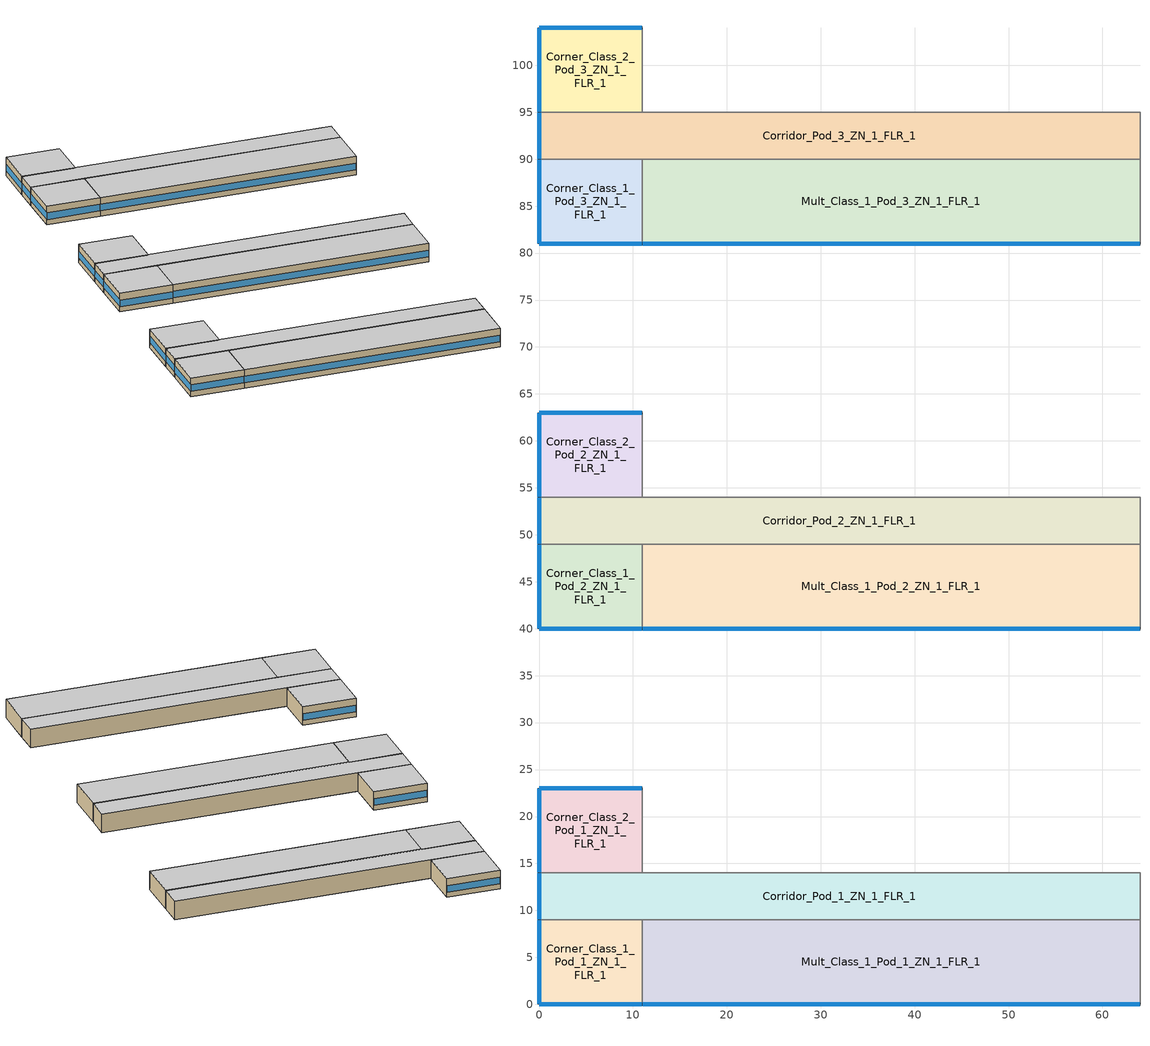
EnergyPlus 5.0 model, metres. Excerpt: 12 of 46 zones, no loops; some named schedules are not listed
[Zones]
Corner_Class_1_Pod_1_ZN_1_FLR_1
 floor ground (ext-slab): 0,9 11,9 11,0 0,0 z0
 wall outside (Steel Frame Non-res Ext Wall): 0,9 0,0 11,0 z0:4
 wall to Mult_Class_1_Pod_1_ZN_1_FLR_1 (int-walls): 11,0 11,9 z0:4
 wall to Corridor_Pod_1_ZN_1_FLR_1 (int-walls): 11,9 0,9 z0:4
 window (Window Non-res Fixed): 0.05,0 10.95,0 z1.1:2.51; 0,8.95 0,0.05 z1.1:2.52
 ceiling to Corner_Class_1_Pod_1_ZN_1_FLR_2 (INT-FLOOR-UNDERSIDE): 0,0 11,0 11,9 0,9 z4
Corner_Class_1_Pod_2_ZN_1_FLR_1
 floor ground (ext-slab): 0,49 11,49 11,40 0,40 z0
 wall outside (Steel Frame Non-res Ext Wall): 0,49 0,40 11,40 z0:4
 wall to Mult_Class_1_Pod_2_ZN_1_FLR_1 (int-walls): 11,40 11,49 z0:4
 wall to Corridor_Pod_2_ZN_1_FLR_1 (int-walls): 11,49 0,49 z0:4
 window (Window Non-res Fixed): 0.05,40 10.95,40 z1.1:2.51; 0,48.95 0,40.05 z1.1:2.52
 ceiling to Corner_Class_1_Pod_2_ZN_1_FLR_2 (INT-FLOOR-UNDERSIDE): 0,40 11,40 11,49 0,49 z4
Corner_Class_1_Pod_3_ZN_1_FLR_1
 floor ground (ext-slab): 0,90 11,90 11,81 0,81 z0
 wall outside (Steel Frame Non-res Ext Wall): 0,90 0,81 11,81 z0:4
 wall to Mult_Class_1_Pod_3_ZN_1_FLR_1 (int-walls): 11,81 11,90 z0:4
 wall to Corridor_Pod_3_ZN_1_FLR_1 (int-walls): 11,90 0,90 z0:4
 window (Window Non-res Fixed): 0.05,81 10.95,81 z1.1:2.51; 0,89.95 0,81.05 z1.1:2.52
 ceiling to Corner_Class_1_Pod_3_ZN_1_FLR_2 (INT-FLOOR-UNDERSIDE): 0,81 11,81 11,90 0,90 z4
Corner_Class_2_Pod_1_ZN_1_FLR_1
 floor ground (ext-slab): 0,23 11,23 11,14 0,14 z0
 wall outside (Steel Frame Non-res Ext Wall): 11,23 0,23 0,14 z0:4
 wall to Corridor_Pod_1_ZN_1_FLR_1 (int-walls): 0,14 11,14 z0:4
 wall to Mult_Class_2_Pod_1_ZN_1_FLR_1 (int-walls): 11,14 11,23 z0:4
 window (Window Non-res Fixed): 10.95,23 0.05,23 z1.1:2.51; 0,22.95 0,14.05 z1.1:2.52
 ceiling to Corner_Class_2_Pod_1_ZN_1_FLR_2 (INT-FLOOR-UNDERSIDE): 0,14 11,14 11,23 0,23 z4
Corner_Class_2_Pod_2_ZN_1_FLR_1
 floor ground (ext-slab): 0,63 11,63 11,54 0,54 z0
 wall outside (Steel Frame Non-res Ext Wall): 11,63 0,63 0,54 z0:4
 wall to Corridor_Pod_2_ZN_1_FLR_1 (int-walls): 0,54 11,54 z0:4
 wall to Mult_Class_2_Pod_2_ZN_1_FLR_1 (int-walls): 11,54 11,63 z0:4
 window (Window Non-res Fixed): 10.95,63 0.05,63 z1.1:2.51; 0,62.95 0,54.05 z1.1:2.52
 ceiling to Corner_Class_2_Pod_2_ZN_1_FLR_2 (INT-FLOOR-UNDERSIDE): 0,54 11,54 11,63 0,63 z4
Corner_Class_2_Pod_3_ZN_1_FLR_1
 floor ground (ext-slab): 0,104 11,104 11,95 0,95 z0
 wall outside (Steel Frame Non-res Ext Wall): 11,104 0,104 0,95 z0:4
 wall to Corridor_Pod_3_ZN_1_FLR_1 (int-walls): 0,95 11,95 z0:4
 wall to Mult_Class_2_Pod_3_ZN_1_FLR_1 (int-walls): 11,95 11,104 z0:4
 window (Window Non-res Fixed): 10.95,104 0.05,104 z1.1:2.51; 0,103.95 0,95.05 z1.1:2.52
 ceiling to Corner_Class_2_Pod_3_ZN_1_FLR_2 (INT-FLOOR-UNDERSIDE): 0,95 11,95 11,104 0,104 z4
Corridor_Pod_1_ZN_1_FLR_1
 floor ground (ext-slab): 0,14 64,14 64,9 0,9 z0
 wall outside (Steel Frame Non-res Ext Wall): 0,14 0,9 z0:4
 wall to Mult_Class_1_Pod_1_ZN_1_FLR_1 (int-walls): 11,9 64,9 z0:4
 wall to Lobby_ZN_1_FLR_1 (int-walls): 64,9 64,14 z0:4
 wall to Mult_Class_2_Pod_1_ZN_1_FLR_1 (int-walls): 64,14 11,14 z0:4
 window (Window Non-res Fixed): 0,13.95 0,9.05 z1.1:2.53
 ceiling to Corridor_Pod_1_ZN_1_FLR_2 (INT-FLOOR-UNDERSIDE): 0,9 64,9 64,14 0,14 z4
Corridor_Pod_2_ZN_1_FLR_1
 floor ground (ext-slab): 0,54 64,54 64,49 0,49 z0
 wall outside (Steel Frame Non-res Ext Wall): 0,54 0,49 z0:4
 wall to Mult_Class_1_Pod_2_ZN_1_FLR_1 (int-walls): 11,49 64,49 z0:4
 wall to Main_Corridor_ZN_1_FLR_1 (int-walls): 64,49 64,54 z0:4
 wall to Mult_Class_2_Pod_2_ZN_1_FLR_1 (int-walls): 64,54 11,54 z0:4
 window (Window Non-res Fixed): 0,53.95 0,49.05 z1.1:2.53
 ceiling to Corridor_Pod_2_ZN_1_FLR_2 (INT-FLOOR-UNDERSIDE): 0,49 64,49 64,54 0,54 z4
Corridor_Pod_3_ZN_1_FLR_1
 floor ground (ext-slab): 0,95 64,95 64,90 0,90 z0
 wall outside (Steel Frame Non-res Ext Wall): 0,95 0,90 z0:4
 wall to Mult_Class_1_Pod_3_ZN_1_FLR_1 (int-walls): 11,90 64,90 z0:4
 wall to Bathrooms_ZN_1_FLR_1 (int-walls): 64,90 64,95 z0:4
 wall to Mult_Class_2_Pod_3_ZN_1_FLR_1 (int-walls): 64,95 11,95 z0:4
 window (Window Non-res Fixed): 0,94.95 0,90.05 z1.1:2.53
 ceiling to Corridor_Pod_3_ZN_1_FLR_2 (INT-FLOOR-UNDERSIDE): 0,90 64,90 64,95 0,95 z4
Mult_Class_1_Pod_1_ZN_1_FLR_1
 floor ground (ext-slab): 11,9 64,9 64,0 11,0 z0
 wall outside (Steel Frame Non-res Ext Wall): 11,0 64,0 z0:4
 wall to Lobby_ZN_1_FLR_1 (int-walls): 64,0 64,9 z0:4
 window (Window Non-res Fixed): 11.05,0 63.95,0 z1.1:2.5
 ceiling to Mult_Class_1_Pod_1_ZN_1_FLR_2 (INT-FLOOR-UNDERSIDE): 11,0 64,0 64,9 11,9 z4
Mult_Class_1_Pod_2_ZN_1_FLR_1
 floor ground (ext-slab): 11,49 64,49 64,40 11,40 z0
 wall outside (Steel Frame Non-res Ext Wall): 11,40 64,40 z0:4
 wall to Main_Corridor_ZN_1_FLR_1 (int-walls): 64,40 64,49 z0:4
 window (Window Non-res Fixed): 11.05,40 63.95,40 z1.1:2.5
 ceiling to Mult_Class_1_Pod_2_ZN_1_FLR_2 (INT-FLOOR-UNDERSIDE): 11,40 64,40 64,49 11,49 z4
Mult_Class_1_Pod_3_ZN_1_FLR_1
 floor ground (ext-slab): 11,90 64,90 64,81 11,81 z0
 wall outside (Steel Frame Non-res Ext Wall): 11,81 64,81 z0:4
 wall to Main_Corridor_ZN_1_FLR_1 (int-walls): 64,81 64,90 z0:4
 window (Window Non-res Fixed): 11.05,81 63.95,81 z1.1:2.5
 ceiling to Mult_Class_1_Pod_3_ZN_1_FLR_2 (INT-FLOOR-UNDERSIDE): 11,81 64,81 64,90 11,90 z4
[Building]
Ref Bldg Secondary School Pre1980_v1.3_5.0: North Axis=0; Terrain=City; Loads Convergence Tolerance Value=0.04; Temperature Convergence Tolerance Value=0.2; Solar Distribution=FullInteriorAndExterior; Maximum Number of Warmup Days=25
[Site:Location]
USA MN-DULUTH: Latitude {deg}=46.82; Longitude {deg}=-92.17; Time Zone {hr}=-6; Elevation {m}=432
[SizingPeriod:DesignDay] Barometric Pressure {Pa}=96242; Rain {0-no,1-yes}=0; Snow on ground {0-no,1-yes}=0; Day of Month=21; Daylight Savings Time Indicator=0; Humidity Indicating Type=WetBulb
Name | Maximum Dry-Bulb Temperature {C} | Daily Temp Range {C} | Humidity Indicating Conditions at Maximum Dry-Bulb | Wind Speed {m/s} design conditions vs. traditional 6.71 m/s (15 mph) | Wind Direction {Degrees; N=0, S=180} | Clearness {0.0 to 1.1} | Month | Day Type | Wind Speed {m/s} design conditions vs. traditional 3.35 m/s (7mph)
DULUTH Ann Htg 99.6% Condns DB | -29 | 0 | -29 | 4.3 | 310 | 0 | 1 | WinterDesignDay
DULUTH Ann Clg .4% Condns WB=>MDB | 27.2 | 10.9 | 22.3 |  | 230 | 1 | 7 | SummerDesignDay | 5.2
[Site:WaterMainsTemperature]
Calculation Method=CORRELATION; Annual Average Outdoor Air Temperature {C}=3.12; Maximum Difference In Monthly Average Outdoor Air Temperatures {deltaC}=31.7
[Site:GroundTemperature:BuildingSurface]
19.18, 19.14, 19.229, 19.325, 19.396, 19.767, 20.94, 20.468, 19.761, 19.556, 19.433, 19.279
[Construction]
Steel Frame Non-res Ext Wall: Wood Siding, Steel Frame NonRes Wall Insulation, 1/2IN Gypsum
ext-slab: HW CONCRETE, CP02 CARPET PAD
int-walls: 1/2IN Gypsum, 1/2IN Gypsum
INT-FLOOR-UNDERSIDE: CP02 CARPET PAD, MAT-CC05 4 HW CONCRETE
Window Non-res Fixed: NonRes Fixed Assembly Window
InteriorFurnishings: Std Wood 6inch
[Material] Thermal Absorptance=0.9
Name | Roughness | Thickness {m} | Conductivity {W/m-K} | Density {kg/m3} | Specific Heat {J/kg-K} | Solar Absorptance | Visible Absorptance | Visible Absorptance! Common Materials
Steel Frame NonRes Wall Insulation | MediumRough | 0.0477752 | 0.049 | 265 | 836.8 | 0.7 | 0.7
Std Wood 6inch | MediumSmooth | 0.15 | 0.12 | 540 | 1210 | 0.7 |  | 0.7
Wood Siding | MediumSmooth | 0.01 | 0.11 | 544.62 | 1210 | 0.78 | 0.78
1/2IN Gypsum | Smooth | 0.0127 | 0.16 | 784.9 | 830 | 0.92 | 0.92
HW CONCRETE; MAT-CC05 4 HW CONCRETE | Rough | 0.1016 | 1.311 | 2240 | 836.8 | 0.7 | 0.7
[WindowMaterial:SimpleGlazingSystem]
NonRes Fixed Assembly Window: U-Factor=3.52036; Solar Heat Gain Coefficient=0.41
[Material:NoMass]
CP02 CARPET PAD: Roughness=VeryRough; Thermal Resistance {(m2-K)/W}=0.2165; Thermal Absorptance=0.9; Solar Absorptance=0.7; Visible Absorptance=0.8
[Zone] Type=1; Multiplier=1; Part of Total Floor Area=Yes
Corner_Class_1_Pod_1_ZN_1_FLR_1; Corner_Class_1_Pod_2_ZN_1_FLR_1; Corner_Class_1_Pod_3_ZN_1_FLR_1; Corner_Class_2_Pod_1_ZN_1_FLR_1; Corner_Class_2_Pod_2_ZN_1_FLR_1; Corner_Class_2_Pod_3_ZN_1_FLR_1; Corridor_Pod_1_ZN_1_FLR_1; Corridor_Pod_2_ZN_1_FLR_1; Corridor_Pod_3_ZN_1_FLR_1; Mult_Class_1_Pod_1_ZN_1_FLR_1; Mult_Class_1_Pod_2_ZN_1_FLR_1; Mult_Class_1_Pod_3_ZN_1_FLR_1
[People] Schedule=BLDG_OCC_SCH; Number of People Calculation Method=Area/Person; Fraction Radiant=0.3; User Specified Sensible Fraction=AUTOCALCULATE; Activity Level Schedule=ACTIVITY_SCH; Enable ASHRAE 55 Comfort Warnings=No; MRT Calculation=ZoneAveraged; Work Efficiency Schedule=WORK_EFF_SCH; Clothing Schedule=CLOTHING_SCH; Air Velocity Schedule=AIR_VELO_SCH; Thermal Comfort Report=FANGER
Name | Zone | Zone Area per Person
Corner_Class_1_Pod_1_ZN_1_FLR_1 People | Corner_Class_1_Pod_1_ZN_1_FLR_1 | 4
Corner_Class_1_Pod_2_ZN_1_FLR_1 People | Corner_Class_1_Pod_2_ZN_1_FLR_1 | 4
Corner_Class_1_Pod_3_ZN_1_FLR_1 People | Corner_Class_1_Pod_3_ZN_1_FLR_1 | 4
Corner_Class_2_Pod_1_ZN_1_FLR_1 People | Corner_Class_2_Pod_1_ZN_1_FLR_1 | 4
Corner_Class_2_Pod_2_ZN_1_FLR_1 People | Corner_Class_2_Pod_2_ZN_1_FLR_1 | 4
Corner_Class_2_Pod_3_ZN_1_FLR_1 People | Corner_Class_2_Pod_3_ZN_1_FLR_1 | 4
Corridor_Pod_1_ZN_1_FLR_1 People | Corridor_Pod_1_ZN_1_FLR_1 | 10
Corridor_Pod_2_ZN_1_FLR_1 People | Corridor_Pod_2_ZN_1_FLR_1 | 10
Corridor_Pod_3_ZN_1_FLR_1 People | Corridor_Pod_3_ZN_1_FLR_1 | 10
Mult_Class_1_Pod_1_ZN_1_FLR_1 People | Mult_Class_1_Pod_1_ZN_1_FLR_1 | 4
Mult_Class_1_Pod_2_ZN_1_FLR_1 People | Mult_Class_1_Pod_2_ZN_1_FLR_1 | 4
Mult_Class_1_Pod_3_ZN_1_FLR_1 People | Mult_Class_1_Pod_3_ZN_1_FLR_1 | 4
[Lights] Schedule=BLDG_LIGHT_SCH; Design Level Calculation Method=Watts/Area; Return Air Fraction=0; Fraction Radiant=0.37; Fraction Visible=0.2; Fraction Replaceable=1; Return Air Fraction is Calculated from Plenum Temperature=No
Name | Zone | Watts per Zone Area {W/m2}
Corner_Class_1_Pod_1_ZN_1_FLR_1_Lights | Corner_Class_1_Pod_1_ZN_1_FLR_1 | 21.52
Corner_Class_1_Pod_2_ZN_1_FLR_1_Lights | Corner_Class_1_Pod_2_ZN_1_FLR_1 | 21.52
Corner_Class_1_Pod_3_ZN_1_FLR_1_Lights | Corner_Class_1_Pod_3_ZN_1_FLR_1 | 21.52
Corner_Class_2_Pod_1_ZN_1_FLR_1_Lights | Corner_Class_2_Pod_1_ZN_1_FLR_1 | 21.52
Corner_Class_2_Pod_2_ZN_1_FLR_1_Lights | Corner_Class_2_Pod_2_ZN_1_FLR_1 | 21.52
Corner_Class_2_Pod_3_ZN_1_FLR_1_Lights | Corner_Class_2_Pod_3_ZN_1_FLR_1 | 21.52
Corridor_Pod_1_ZN_1_FLR_1_Lights | Corridor_Pod_1_ZN_1_FLR_1 | 14.38
Corridor_Pod_2_ZN_1_FLR_1_Lights | Corridor_Pod_2_ZN_1_FLR_1 | 9.25
Corridor_Pod_3_ZN_1_FLR_1_Lights | Corridor_Pod_3_ZN_1_FLR_1 | 9.25
Mult_Class_1_Pod_1_ZN_1_FLR_1_Lights | Mult_Class_1_Pod_1_ZN_1_FLR_1 | 14.38
Mult_Class_1_Pod_2_ZN_1_FLR_1_Lights | Mult_Class_1_Pod_2_ZN_1_FLR_1 | 21.52
Mult_Class_1_Pod_3_ZN_1_FLR_1_Lights | Mult_Class_1_Pod_3_ZN_1_FLR_1 | 21.52
[ElectricEquipment] Schedule=BLDG_EQUIP_SCH; Design Level Calculation Method=Watts/Area; Fraction Latent=0; Fraction Radiant=0.5; Fraction Lost=0
Name | Zone | Watts per Zone Floor Area {W/m2}
Corner_Class_1_Pod_1_ZN_1_FLR_1_PlugMisc_Equip | Corner_Class_1_Pod_1_ZN_1_FLR_1 | 10
Corner_Class_1_Pod_2_ZN_1_FLR_1_PlugMisc_Equip | Corner_Class_1_Pod_2_ZN_1_FLR_1 | 10
Corner_Class_1_Pod_3_ZN_1_FLR_1_PlugMisc_Equip | Corner_Class_1_Pod_3_ZN_1_FLR_1 | 10
Corner_Class_2_Pod_1_ZN_1_FLR_1_PlugMisc_Equip | Corner_Class_2_Pod_1_ZN_1_FLR_1 | 10
Corner_Class_2_Pod_2_ZN_1_FLR_1_PlugMisc_Equip | Corner_Class_2_Pod_2_ZN_1_FLR_1 | 10
Corner_Class_2_Pod_3_ZN_1_FLR_1_PlugMisc_Equip | Corner_Class_2_Pod_3_ZN_1_FLR_1 | 10
Corridor_Pod_1_ZN_1_FLR_1_PlugMisc_Equip | Corridor_Pod_1_ZN_1_FLR_1 | 4
Corridor_Pod_2_ZN_1_FLR_1_PlugMisc_Equip | Corridor_Pod_2_ZN_1_FLR_1 | 4
Corridor_Pod_3_ZN_1_FLR_1_PlugMisc_Equip | Corridor_Pod_3_ZN_1_FLR_1 | 4
Mult_Class_1_Pod_1_ZN_1_FLR_1_PlugMisc_Equip | Mult_Class_1_Pod_1_ZN_1_FLR_1 | 10
Mult_Class_1_Pod_2_ZN_1_FLR_1_PlugMisc_Equip | Mult_Class_1_Pod_2_ZN_1_FLR_1 | 10
Mult_Class_1_Pod_3_ZN_1_FLR_1_PlugMisc_Equip | Mult_Class_1_Pod_3_ZN_1_FLR_1 | 10
[Exterior:Lights]
Exterior Facade Lighting: Schedule=ALWAYS_ON; Design Level=21874; Control Option=AstronomicalClock
[ZoneInfiltration:DesignFlowRate] Schedule=INFIL_SCH; Design Volume Flow Rate Calculation Method=Flow/ExteriorWallArea; Flow per Exterior Surface Area {m3/s/m2}=0.001133; Constant Term Coefficient=1; Temperature Term Coefficient=0; Velocity Term Coefficient=0; Velocity Squared Term Coefficient=0
Name | Zone
Corner_Class_1_Pod_1_ZN_1_FLR_1_Infiltration | Corner_Class_1_Pod_1_ZN_1_FLR_1
Corner_Class_1_Pod_2_ZN_1_FLR_1_Infiltration | Corner_Class_1_Pod_2_ZN_1_FLR_1
Corner_Class_1_Pod_3_ZN_1_FLR_1_Infiltration | Corner_Class_1_Pod_3_ZN_1_FLR_1
Corner_Class_2_Pod_1_ZN_1_FLR_1_Infiltration | Corner_Class_2_Pod_1_ZN_1_FLR_1
Corner_Class_2_Pod_2_ZN_1_FLR_1_Infiltration | Corner_Class_2_Pod_2_ZN_1_FLR_1
Corner_Class_2_Pod_3_ZN_1_FLR_1_Infiltration | Corner_Class_2_Pod_3_ZN_1_FLR_1
Corridor_Pod_1_ZN_1_FLR_1_Infiltration | Corridor_Pod_1_ZN_1_FLR_1
Corridor_Pod_2_ZN_1_FLR_1_Infiltration | Corridor_Pod_2_ZN_1_FLR_1
Corridor_Pod_3_ZN_1_FLR_1_Infiltration | Corridor_Pod_3_ZN_1_FLR_1
Mult_Class_1_Pod_1_ZN_1_FLR_1_Infiltration | Mult_Class_1_Pod_1_ZN_1_FLR_1
Mult_Class_1_Pod_2_ZN_1_FLR_1_Infiltration | Mult_Class_1_Pod_2_ZN_1_FLR_1
Mult_Class_1_Pod_3_ZN_1_FLR_1_Infiltration | Mult_Class_1_Pod_3_ZN_1_FLR_1
[InternalMass] Construction=InteriorFurnishings
Name | Zone | Surface Area
Corner_Class_1_Pod_1_ZN_1_FLR_1 Internal Mass | Corner_Class_1_Pod_1_ZN_1_FLR_1 | 198
Corner_Class_1_Pod_2_ZN_1_FLR_1 Internal Mass | Corner_Class_1_Pod_2_ZN_1_FLR_1 | 198
Corner_Class_1_Pod_3_ZN_1_FLR_1 Internal Mass | Corner_Class_1_Pod_3_ZN_1_FLR_1 | 198
Corner_Class_2_Pod_1_ZN_1_FLR_1 Internal Mass | Corner_Class_2_Pod_1_ZN_1_FLR_1 | 198
Corner_Class_2_Pod_2_ZN_1_FLR_1 Internal Mass | Corner_Class_2_Pod_2_ZN_1_FLR_1 | 198
Corner_Class_2_Pod_3_ZN_1_FLR_1 Internal Mass | Corner_Class_2_Pod_3_ZN_1_FLR_1 | 198
Corridor_Pod_1_ZN_1_FLR_1 Internal Mass | Corridor_Pod_1_ZN_1_FLR_1 | 640
Corridor_Pod_2_ZN_1_FLR_1 Internal Mass | Corridor_Pod_2_ZN_1_FLR_1 | 640
Corridor_Pod_3_ZN_1_FLR_1 Internal Mass | Corridor_Pod_3_ZN_1_FLR_1 | 640
Mult_Class_1_Pod_1_ZN_1_FLR_1 Internal Mass | Mult_Class_1_Pod_1_ZN_1_FLR_1 | 954
Mult_Class_1_Pod_2_ZN_1_FLR_1 Internal Mass | Mult_Class_1_Pod_2_ZN_1_FLR_1 | 954
Mult_Class_1_Pod_3_ZN_1_FLR_1 Internal Mass | Mult_Class_1_Pod_3_ZN_1_FLR_1 | 954
[AvailabilityManager:NightCycle] Availability Schedule=ALWAYS_ON; Fan Schedule=HVACOperationSchd; Control Type {CycleOnAny | CycleOnControlZone | CycleOnAnyZoneFansOnly}=CycleOnAny; Thermostat Tolerance {delta C}=1; Cycling Run Time {s}=1800
PSZ-AC_1:5 Availability Manager; PSZ-AC_2:6 Availability Manager; PSZ-AC_3:7 Availability Manager; PSZ-AC_4:8 Availability Manager; PSZ-AC_5:9 Availability Manager; CAV_OTHER Availability Manager; CAV_POD_1 Availability Manager; CAV_POD_2 Availability Manager; CAV_POD_3 Availability Manager
[UtilityCost:Tariff]
Name | Output Meter | Conversion Factor Choice | Season Schedule | Monthly Charge or Variable | Group
NorthernStatesPow_A-14_GeneralService | Electricity:Facility | kWh | NorthernStatesPowSeasonSchedule | 22.04 | Comm Elect
NorthernStatesPow_A-10_SmallGeneral | Electricity:Facility | kWh | NorthernStatesPowSeasonSchedule | 6.88 | Comm Elect
MN_EIAMonthlyRateGas | Gas:Facility | MCF |  | 0 | Comm Gas
[UtilityCost:Charge:Block]
Charge Variable=annualEnergyCharge; Tariff=NorthernStatesPow_A-14_GeneralService; Source Variable=totalEnergy; Season=annual; Category Variable=EnergyCharges; Block Size Multiplier Value or Variable=TotalDemand; Block Size 1 Value or Variable=400; Block 1 Cost per Unit Value or Variable=0.0331; Block Size 2 Value or Variable=remaining; Block 2 Cost per Unit Value or Variable=0.0261
[UtilityCost:Charge:Simple]
Name | Charge Variable | Tariff | Source Variable | Season | Category Variable | Cost per Unit Value or Variable
 | WinterBasicDemandCharge | NorthernStatesPow_A-14_GeneralService | TotalDemand | Winter | DemandCharges | 6.61
 | SummerBasicDemandCharge | NorthernStatesPow_A-14_GeneralService | TotalDemand | Summer | DemandCharges | 9.26
 | TaxofSixPercent | NorthernStatesPow_A-14_GeneralService | SubTotal | Annual | Taxes | 0.06
 | SummerBasicEnergyCharge | NorthernStatesPow_A-10_SmallGeneral | TotalEnergy | Summer | EnergyCharges | 0.0758
 | WinterBasicEnergyCharge | NorthernStatesPow_A-10_SmallGeneral | TotalEnergy | Winter | EnergyCharges | 0.0658
 | TaxofSixPercent | NorthernStatesPow_A-10_SmallGeneral | SubTotal | Annual | Taxes | 0.06
 | MonthlyRateGasCharge | MN_EIAMonthlyRateGas | totalEnergy | Annual | EnergyCharges | MN_MonthlyGasRates
 | TaxofSixPercent | MN_EIAMonthlyRateGas | SubTotal | Annual | Taxes | 0.06
[UtilityCost:Qualify] Variable=TotalDemand; Threshold Value or Variable=25; Season=Annual; Threshold Test=Count
Name | Tariff | Qualify Type | Number of Months
MinDemand25kw | NorthernStatesPow_A-14_GeneralService | Minimum | 12
MaxDemand25kw | NorthernStatesPow_A-10_SmallGeneral | Maximum | 1
[UtilityCost:Variable]
MN_MonthlyGasRates: Tariff=MN_EIAMonthlyRateGas; Variable Type=Currency; January Value=8.22; February Value=8.3; March Value=7.55; April Value=7.59; May Value=8.5; June Value=9.1; July Value=8.54; August Value=8.23; September Value=7.64; October Value=7.35; November Value=7.23; December Value=7.56
[Schedule:Compact]
BLDG_LIGHT_SCH: Through: 6/30, For: Weekdays SummerDesignDay, Until: 07:00, 0.1773, Until: 21:00, 0.9, Until: 24:00, 0.1773, For: AllOtherDays, Until: 24:00, 0.1773, Through: 9/1, For: Weekdays SummerDesignDay, Until: 08:00, 0.1773, Until: 20:00, 0.5, Until: 24:00, 0.1773, For: AllOtherDays, Until: 24:00, 0.1773, Through: 12/31, For: Weekdays SummerDesignDay, Until: 07:00, 0.1773, Until: 21:00, 0.9, Until: 24:00, 0.1773, For: AllOtherDays, Until: 24:00, 0.1773
BLDG_OCC_SCH: Through: 6/30, For: Weekdays SummerDesignDay, Until: 08:00, 0, Until: 16:00, 0.7, Until: 21:00, 0.15, Until: 24:00, 0, For: AllOtherDays, Until: 24:00, 0, Through: 9/1, For: Weekdays SummerDesignDay, Until: 08:00, 0, Until: 21:00, 0.15, Until: 24:00, 0, For: AllOtherDays, Until: 24:00, 0, Through: 12/31, For: Weekdays SummerDesignDay, Until: 08:00, 0, Until: 16:00, 0.7, Until: 21:00, 0.15, Until: 24:00, 0, For: AllOtherDays, Until: 24:00, 0
ACTIVITY_SCH: Through: 12/31, For: AllDays, Until: 24:00, 120
AIR_VELO_SCH: Through: 12/31, For: AllDays, Until: 24:00, 0.2
CLOTHING_SCH: Through: 04/30, For: AllDays, Until: 24:00, 1.1, Through: 09/30, For: AllDays, Until: 24:00, 0.6, Through: 12/31, For: AllDays, Until: 24:00, 1.1
WORK_EFF_SCH: Through: 12/31, For: AllDays, Until: 24:00, 0
